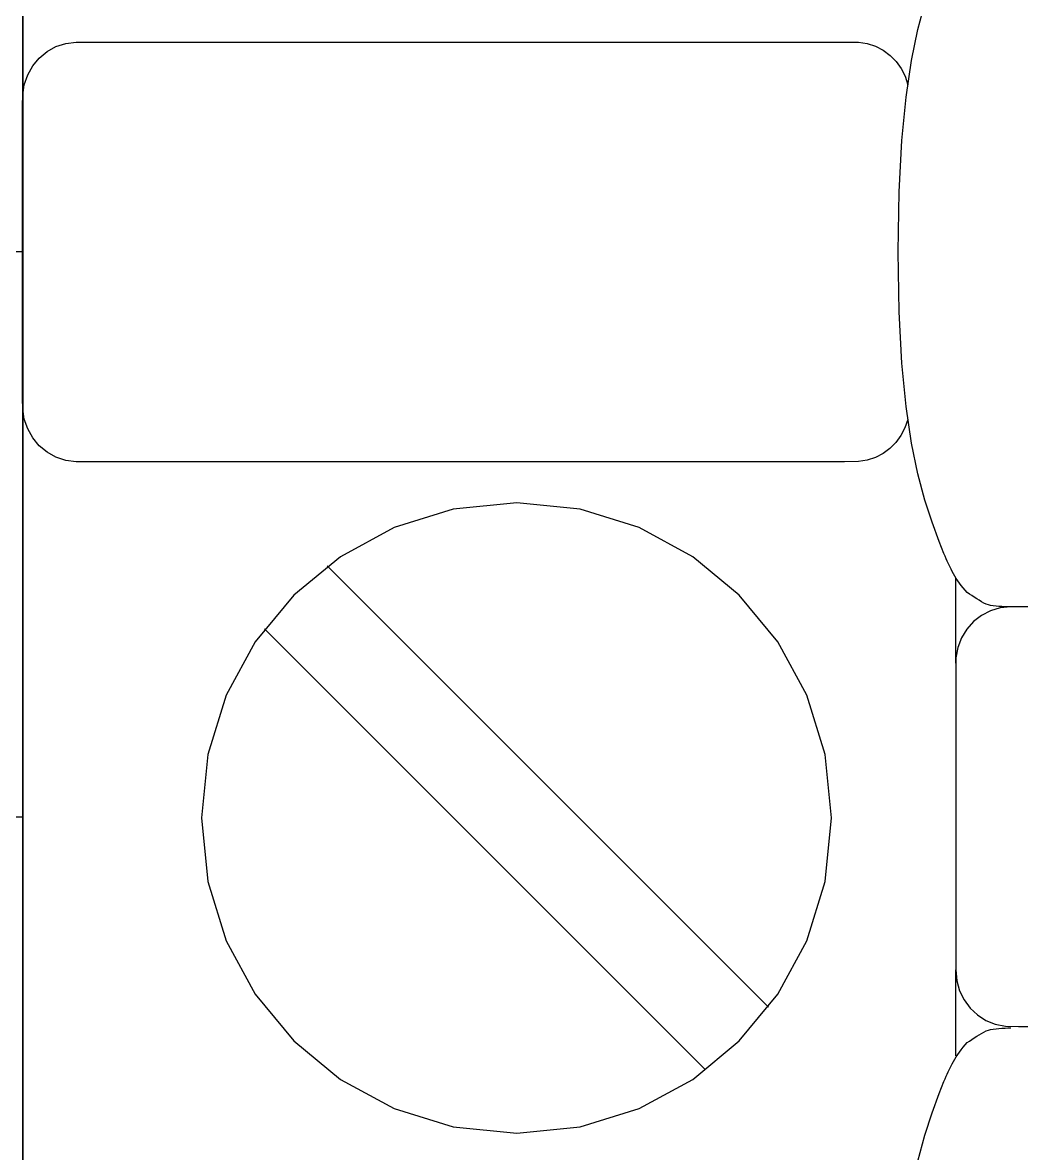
# Model space of a CAD drawing. Extents: x 1 to 47.7, y 0.2 to 35.
# Drawn here: x 34.958 to 35.488, y 3.557 to 4.157 of the extents above; entities that cross this region are included whole.
import ezdxf

# ---------------------------------------------------------------- set-up
doc = ezdxf.new("R2010")
doc.units = 0
doc.header["$MEASUREMENT"] = 0
for name, color, linetype in [('5_1___24__TARGET_LEDS___12', 7, 'CONTINUOUS'), ('6_1__EMPTY_IO_BOARD_POSITI', 7, 'CONTINUOUS'), ('6_2___8__INDEPENDENT_INPUT', 7, 'CONTINUOUS'), ('6_3___8__OPTOISO_INDEPENDE', 7, 'CONTINUOUS'), ('6_4___24__OPTOISO_INDEPEND', 7, 'CONTINUOUS'), ('6_5___8__INDEPENDENT_INPUT', 7, 'CONTINUOUS'), ('6_6___8__INDEPENDENT_INPUT', 7, 'CONTINUOUS'), ('6_7___8__OPTOISO_INDEPENDE', 7, 'CONTINUOUS'), ('6_8___8__OPTOISO_INDEPENDE', 7, 'CONTINUOUS')]:
    doc.layers.add(name, color=color, linetype=linetype)

msp = doc.modelspace()

# ---------------------------------------------------------------- linework, layer by layer
at = {"layer": '5_1___24__TARGET_LEDS___12'}
for points in [[(34.95794, 4.23009), (34.95794, 4.0967), (34.95794, 3.96688), (34.95794, 3.84107), (34.95794, 3.7197), (34.95794, 3.60324), (34.95794, 3.49213), (34.95794, 3.3868), (34.95794, 3.2877), (34.95794, 3.19529), (34.95794, 3.11), (34.95794, 3.07017), (34.95794, 3.03228), (34.95794, 2.9964), (34.95794, 2.96258), (34.95794, 2.93088)], [(35.4826, 3.84679), (35.4811, 3.8468), (35.47953, 3.84682), (35.47793, 3.84687), (35.47633, 3.84695), (35.47477, 3.84707), (35.47329, 3.84724), (35.47191, 3.84747), (35.47069, 3.84776), (35.46955, 3.84818), (35.4683, 3.84878), (35.46704, 3.84946), (35.46578, 3.85022), (35.46451, 3.85103), (35.46324, 3.85187), (35.46197, 3.85271), (35.46071, 3.85354), (35.45946, 3.85433), (35.45831, 3.85556), (35.45724, 3.85687), (35.45625, 3.85815), (35.45532, 3.85941), (35.45446, 3.86065), (35.45365, 3.86188), (35.45289, 3.86311), (35.45218, 3.86434), (35.45152, 3.86558), (35.4509, 3.86675), (35.45034, 3.86784), (35.44981, 3.8689), (35.4493, 3.86996), (35.44879, 3.87107), (35.44827, 3.87227), (35.4477, 3.8736), (35.44708, 3.87509), (35.4446, 3.88141), (35.44079, 3.89169), (35.43698, 3.90348), (35.43331, 3.9173), (35.42995, 3.93368), (35.42707, 3.95314), (35.42481, 3.97621), (35.42334, 4.00341), (35.42281, 4.03527), (35.42334, 4.06713), (35.42481, 4.09433), (35.42707, 4.1174), (35.42995, 4.13685), (35.43331, 4.15323), (35.43698, 4.16705)], [(35.42793, 3.94621), (35.42643, 3.94177), (35.42431, 3.93768), (35.42163, 3.934), (35.41844, 3.93079), (35.41479, 3.9281), (35.41076, 3.92602), (35.4064, 3.92458), (35.40176, 3.92386), (35.39427, 3.92379), (35.36203, 3.92379), (35.30794, 3.92379), (35.24027, 3.92379), (35.16729, 3.92379), (35.09725, 3.92379), (35.03844, 3.92379), (34.99911, 3.92379), (34.98636, 3.9238), (34.9808, 3.92451), (34.97562, 3.92623), (34.9709, 3.92886), (34.96677, 3.93231), (34.96331, 3.93646), (34.96063, 3.94121), (34.95882, 3.94647), (34.95798, 3.95212), (34.95794, 3.9571), (34.95794, 3.97126), (34.95794, 3.99358), (34.95794, 4.0208), (34.95794, 4.04964), (34.95794, 4.07686), (34.95794, 4.09918), (34.95794, 4.11334), (34.95798, 4.11832), (34.95882, 4.12397), (34.96063, 4.12923), (34.96331, 4.13398), (34.96677, 4.13813), (34.9709, 4.14157), (34.97562, 4.1442), (34.9808, 4.14592), (34.98636, 4.14663), (34.99911, 4.14664), (35.03844, 4.14664), (35.09725, 4.14664), (35.16729, 4.14664), (35.24027, 4.14664), (35.30794, 4.14664), (35.36203, 4.14664), (35.39427, 4.14664), (35.40177, 4.14656), (35.40643, 4.14584), (35.41081, 4.14439), (35.41486, 4.14228), (35.4185, 4.13956), (35.42169, 4.13632), (35.42436, 4.1326), (35.42646, 4.12847), (35.42793, 4.12399)], [(34.95798, 4.03519), (34.80829, 4.03519), (34.80828, 3.95518)], [(35.35396, 3.63427), (35.1197, 3.86854)], [(35.45336, 3.8168), (35.45336, 3.86235)], [(35.4983, 3.84679), (35.4826, 3.84679), (35.47704, 3.84625), (35.47183, 3.8447), (35.46707, 3.84223), (35.46287, 3.83894), (35.45931, 3.83495), (35.45649, 3.83034), (35.45452, 3.82522), (35.45349, 3.81969), (35.45336, 3.81518), (35.45336, 3.80338), (35.45336, 3.78283), (35.45336, 3.75671), (35.45336, 3.7282), (35.45336, 3.70049), (35.45336, 3.67675), (35.45336, 3.66018), (35.45336, 3.65395), (35.45388, 3.64825), (35.4554, 3.64291), (35.4578, 3.63803), (35.461, 3.63372), (35.4649, 3.63006), (35.46939, 3.62717), (35.47438, 3.62514), (35.47978, 3.62408), (35.48669, 3.62395), (35.51642, 3.62395)], [(35.32054, 3.60085), (35.08628, 3.83511)], [(35.45336, 3.6084), (35.45336, 3.65395)], [(35.43331, 3.55247), (35.43698, 3.56628), (35.44079, 3.57807), (35.4446, 3.58835), (35.44708, 3.59467), (35.4477, 3.59617), (35.44827, 3.59749), (35.44879, 3.59869), (35.4493, 3.5998), (35.44981, 3.60086), (35.45034, 3.60192), (35.4509, 3.60301), (35.45152, 3.60418), (35.45218, 3.60542), (35.45289, 3.60665), (35.45365, 3.60788), (35.45446, 3.60911), (35.45532, 3.61036), (35.45625, 3.61161), (35.45724, 3.6129), (35.45831, 3.61421), (35.45946, 3.61543), (35.46071, 3.61623), (35.46197, 3.61705), (35.46324, 3.6179), (35.46451, 3.61873), (35.46578, 3.61954), (35.46704, 3.6203), (35.4683, 3.62099), (35.46955, 3.62158), (35.47069, 3.622), (35.47191, 3.62231), (35.47329, 3.62257), (35.47477, 3.62277), (35.47633, 3.62293), (35.47793, 3.62305), (35.47953, 3.62313), (35.4811, 3.62317), (35.4826, 3.62319)]]:
    msp.add_lwpolyline(points, dxfattribs=at)
msp.add_lwpolyline([(35.22031, 3.56727), (35.25399, 3.57067), (35.28536, 3.58042), (35.31374, 3.59585), (35.33846, 3.61629), (35.35886, 3.64107), (35.37426, 3.66951), (35.38399, 3.70094), (35.38738, 3.73469), (35.38399, 3.76839), (35.37426, 3.79978), (35.35886, 3.82819), (35.33846, 3.85295), (35.31374, 3.87338), (35.28536, 3.88881), (35.25399, 3.89856), (35.22031, 3.90195), (35.1866, 3.89856), (35.15519, 3.88881), (35.12675, 3.87338), (35.10196, 3.85295), (35.08149, 3.82819), (35.06604, 3.79978), (35.05626, 3.76839), (35.05286, 3.73469), (35.05626, 3.70094), (35.06604, 3.66951), (35.08149, 3.64107), (35.10196, 3.61629), (35.12675, 3.59585), (35.15519, 3.58042), (35.1866, 3.57067)], close=True, dxfattribs=at)
at = {"layer": '6_1__EMPTY_IO_BOARD_POSITI'}
msp.add_lwpolyline([(34.95817, 2.95), (34.95817, 2.99693), (34.95817, 3.04791), (34.95817, 3.10279), (34.95817, 3.16141), (34.95817, 3.22362), (34.95817, 3.28928), (34.95817, 3.35822), (34.95817, 3.43029), (34.95817, 3.50534), (34.95817, 3.58321), (34.95817, 3.66375), (34.95817, 3.74682), (34.95817, 3.83225), (34.95817, 3.91989), (34.95817, 4.00959), (34.95817, 4.10119), (34.95817, 4.28951)], dxfattribs=at)
at = {"layer": '6_2___8__INDEPENDENT_INPUT'}
for points in [[(34.95794, 4.23009), (34.95794, 4.0967), (34.95794, 3.96688), (34.95794, 3.84107), (34.95794, 3.7197), (34.95794, 3.60324), (34.95794, 3.49213), (34.95794, 3.3868), (34.95794, 3.2877), (34.95794, 3.19529), (34.95794, 3.11), (34.95794, 3.07017), (34.95794, 3.03228), (34.95794, 2.9964), (34.95794, 2.96258), (34.95794, 2.93088)], [(35.4826, 3.84679), (35.4811, 3.8468), (35.47953, 3.84682), (35.47793, 3.84687), (35.47633, 3.84695), (35.47477, 3.84707), (35.47329, 3.84724), (35.47191, 3.84747), (35.47069, 3.84776), (35.46955, 3.84818), (35.4683, 3.84878), (35.46704, 3.84946), (35.46578, 3.85022), (35.46451, 3.85103), (35.46324, 3.85187), (35.46197, 3.85271), (35.46071, 3.85354), (35.45946, 3.85433), (35.45831, 3.85556), (35.45724, 3.85687), (35.45625, 3.85815), (35.45532, 3.85941), (35.45446, 3.86065), (35.45365, 3.86188), (35.45289, 3.86311), (35.45218, 3.86434), (35.45152, 3.86558), (35.4509, 3.86675), (35.45034, 3.86784), (35.44981, 3.8689), (35.4493, 3.86996), (35.44879, 3.87107), (35.44827, 3.87227), (35.4477, 3.8736), (35.44708, 3.87509), (35.4446, 3.88141), (35.44079, 3.89169), (35.43698, 3.90348), (35.43331, 3.9173), (35.42995, 3.93368), (35.42707, 3.95314), (35.42481, 3.97621), (35.42334, 4.00341), (35.42281, 4.03527), (35.42334, 4.06713), (35.42481, 4.09433), (35.42707, 4.1174), (35.42995, 4.13685), (35.43331, 4.15323), (35.43698, 4.16705)], [(35.42793, 3.94621), (35.42643, 3.94177), (35.42431, 3.93768), (35.42163, 3.934), (35.41844, 3.93079), (35.41479, 3.9281), (35.41076, 3.92602), (35.4064, 3.92458), (35.40176, 3.92386), (35.39427, 3.92379), (35.36203, 3.92379), (35.30794, 3.92379), (35.24027, 3.92379), (35.16729, 3.92379), (35.09725, 3.92379), (35.03844, 3.92379), (34.99911, 3.92379), (34.98636, 3.9238), (34.9808, 3.92451), (34.97562, 3.92623), (34.9709, 3.92886), (34.96677, 3.93231), (34.96331, 3.93646), (34.96063, 3.94121), (34.95882, 3.94647), (34.95798, 3.95212), (34.95794, 3.9571), (34.95794, 3.97126), (34.95794, 3.99358), (34.95794, 4.0208), (34.95794, 4.04964), (34.95794, 4.07686), (34.95794, 4.09918), (34.95794, 4.11334), (34.95798, 4.11832), (34.95882, 4.12397), (34.96063, 4.12923), (34.96331, 4.13398), (34.96677, 4.13813), (34.9709, 4.14157), (34.97562, 4.1442), (34.9808, 4.14592), (34.98636, 4.14663), (34.99911, 4.14664), (35.03844, 4.14664), (35.09725, 4.14664), (35.16729, 4.14664), (35.24027, 4.14664), (35.30794, 4.14664), (35.36203, 4.14664), (35.39427, 4.14664), (35.40177, 4.14656), (35.40643, 4.14584), (35.41081, 4.14439), (35.41486, 4.14228), (35.4185, 4.13956), (35.42169, 4.13632), (35.42436, 4.1326), (35.42646, 4.12847), (35.42793, 4.12399)], [(35.35396, 3.63427), (35.1197, 3.86854)], [(35.45336, 3.8168), (35.45336, 3.86235)], [(35.4983, 3.84679), (35.4826, 3.84679), (35.47704, 3.84625), (35.47183, 3.8447), (35.46707, 3.84223), (35.46287, 3.83894), (35.45931, 3.83495), (35.45649, 3.83034), (35.45452, 3.82522), (35.45349, 3.81969), (35.45336, 3.81518), (35.45336, 3.80338), (35.45336, 3.78283), (35.45336, 3.75671), (35.45336, 3.7282), (35.45336, 3.70049), (35.45336, 3.67675), (35.45336, 3.66018), (35.45336, 3.65395), (35.45388, 3.64825), (35.4554, 3.64291), (35.4578, 3.63803), (35.461, 3.63372), (35.4649, 3.63006), (35.46939, 3.62717), (35.47438, 3.62514), (35.47978, 3.62408), (35.48669, 3.62395), (35.51642, 3.62395)], [(35.32054, 3.60085), (35.08628, 3.83511)], [(35.45336, 3.6084), (35.45336, 3.65395)], [(35.43331, 3.55247), (35.43698, 3.56628), (35.44079, 3.57807), (35.4446, 3.58835), (35.44708, 3.59467), (35.4477, 3.59617), (35.44827, 3.59749), (35.44879, 3.59869), (35.4493, 3.5998), (35.44981, 3.60086), (35.45034, 3.60192), (35.4509, 3.60301), (35.45152, 3.60418), (35.45218, 3.60542), (35.45289, 3.60665), (35.45365, 3.60788), (35.45446, 3.60911), (35.45532, 3.61036), (35.45625, 3.61161), (35.45724, 3.6129), (35.45831, 3.61421), (35.45946, 3.61543), (35.46071, 3.61623), (35.46197, 3.61705), (35.46324, 3.6179), (35.46451, 3.61873), (35.46578, 3.61954), (35.46704, 3.6203), (35.4683, 3.62099), (35.46955, 3.62158), (35.47069, 3.622), (35.47191, 3.62231), (35.47329, 3.62257), (35.47477, 3.62277), (35.47633, 3.62293), (35.47793, 3.62305), (35.47953, 3.62313), (35.4811, 3.62317), (35.4826, 3.62319)]]:
    msp.add_lwpolyline(points, dxfattribs=at)
msp.add_lwpolyline([(35.22031, 3.56727), (35.25399, 3.57067), (35.28536, 3.58042), (35.31374, 3.59585), (35.33846, 3.61629), (35.35886, 3.64107), (35.37426, 3.66951), (35.38399, 3.70094), (35.38738, 3.73469), (35.38399, 3.76839), (35.37426, 3.79978), (35.35886, 3.82819), (35.33846, 3.85295), (35.31374, 3.87338), (35.28536, 3.88881), (35.25399, 3.89856), (35.22031, 3.90195), (35.1866, 3.89856), (35.15519, 3.88881), (35.12675, 3.87338), (35.10196, 3.85295), (35.08149, 3.82819), (35.06604, 3.79978), (35.05626, 3.76839), (35.05286, 3.73469), (35.05626, 3.70094), (35.06604, 3.66951), (35.08149, 3.64107), (35.10196, 3.61629), (35.12675, 3.59585), (35.15519, 3.58042), (35.1866, 3.57067)], close=True, dxfattribs=at)
at = {"layer": '6_3___8__OPTOISO_INDEPENDE'}
for points in [[(34.95794, 4.23009), (34.95794, 4.0967), (34.95794, 3.96688), (34.95794, 3.84107), (34.95794, 3.7197), (34.95794, 3.60324), (34.95794, 3.49213), (34.95794, 3.3868), (34.95794, 3.2877), (34.95794, 3.19529), (34.95794, 3.11), (34.95794, 3.07017), (34.95794, 3.03228), (34.95794, 2.9964), (34.95794, 2.96258), (34.95794, 2.93088)], [(35.4826, 3.84679), (35.4811, 3.8468), (35.47953, 3.84682), (35.47793, 3.84687), (35.47633, 3.84695), (35.47477, 3.84707), (35.47329, 3.84724), (35.47191, 3.84747), (35.47069, 3.84776), (35.46955, 3.84818), (35.4683, 3.84878), (35.46704, 3.84946), (35.46578, 3.85022), (35.46451, 3.85103), (35.46324, 3.85187), (35.46197, 3.85271), (35.46071, 3.85354), (35.45946, 3.85433), (35.45831, 3.85556), (35.45724, 3.85687), (35.45625, 3.85815), (35.45532, 3.85941), (35.45446, 3.86065), (35.45365, 3.86188), (35.45289, 3.86311), (35.45218, 3.86434), (35.45152, 3.86558), (35.4509, 3.86675), (35.45034, 3.86784), (35.44981, 3.8689), (35.4493, 3.86996), (35.44879, 3.87107), (35.44827, 3.87227), (35.4477, 3.8736), (35.44708, 3.87509), (35.4446, 3.88141), (35.44079, 3.89169), (35.43698, 3.90348), (35.43331, 3.9173), (35.42995, 3.93368), (35.42707, 3.95314), (35.42481, 3.97621), (35.42334, 4.00341), (35.42281, 4.03527), (35.42334, 4.06713), (35.42481, 4.09433), (35.42707, 4.1174), (35.42995, 4.13685), (35.43331, 4.15323), (35.43698, 4.16705)], [(35.42793, 3.94621), (35.42643, 3.94177), (35.42431, 3.93768), (35.42163, 3.934), (35.41844, 3.93079), (35.41479, 3.9281), (35.41076, 3.92602), (35.4064, 3.92458), (35.40176, 3.92386), (35.39427, 3.92379), (35.36203, 3.92379), (35.30794, 3.92379), (35.24027, 3.92379), (35.16729, 3.92379), (35.09725, 3.92379), (35.03844, 3.92379), (34.99911, 3.92379), (34.98636, 3.9238), (34.9808, 3.92451), (34.97562, 3.92623), (34.9709, 3.92886), (34.96677, 3.93231), (34.96331, 3.93646), (34.96063, 3.94121), (34.95882, 3.94647), (34.95798, 3.95212), (34.95794, 3.9571), (34.95794, 3.97126), (34.95794, 3.99358), (34.95794, 4.0208), (34.95794, 4.04964), (34.95794, 4.07686), (34.95794, 4.09918), (34.95794, 4.11334), (34.95798, 4.11832), (34.95882, 4.12397), (34.96063, 4.12923), (34.96331, 4.13398), (34.96677, 4.13813), (34.9709, 4.14157), (34.97562, 4.1442), (34.9808, 4.14592), (34.98636, 4.14663), (34.99911, 4.14664), (35.03844, 4.14664), (35.09725, 4.14664), (35.16729, 4.14664), (35.24027, 4.14664), (35.30794, 4.14664), (35.36203, 4.14664), (35.39427, 4.14664), (35.40177, 4.14656), (35.40643, 4.14584), (35.41081, 4.14439), (35.41486, 4.14228), (35.4185, 4.13956), (35.42169, 4.13632), (35.42436, 4.1326), (35.42646, 4.12847), (35.42793, 4.12399)], [(35.35396, 3.63427), (35.1197, 3.86854)], [(35.45336, 3.8168), (35.45336, 3.86235)], [(35.4983, 3.84679), (35.4826, 3.84679), (35.47704, 3.84625), (35.47183, 3.8447), (35.46707, 3.84223), (35.46287, 3.83894), (35.45931, 3.83495), (35.45649, 3.83034), (35.45452, 3.82522), (35.45349, 3.81969), (35.45336, 3.81518), (35.45336, 3.80338), (35.45336, 3.78283), (35.45336, 3.75671), (35.45336, 3.7282), (35.45336, 3.70049), (35.45336, 3.67675), (35.45336, 3.66018), (35.45336, 3.65395), (35.45388, 3.64825), (35.4554, 3.64291), (35.4578, 3.63803), (35.461, 3.63372), (35.4649, 3.63006), (35.46939, 3.62717), (35.47438, 3.62514), (35.47978, 3.62408), (35.48669, 3.62395), (35.51642, 3.62395)], [(35.32054, 3.60085), (35.08628, 3.83511)], [(35.45336, 3.6084), (35.45336, 3.65395)], [(35.43331, 3.55247), (35.43698, 3.56628), (35.44079, 3.57807), (35.4446, 3.58835), (35.44708, 3.59467), (35.4477, 3.59617), (35.44827, 3.59749), (35.44879, 3.59869), (35.4493, 3.5998), (35.44981, 3.60086), (35.45034, 3.60192), (35.4509, 3.60301), (35.45152, 3.60418), (35.45218, 3.60542), (35.45289, 3.60665), (35.45365, 3.60788), (35.45446, 3.60911), (35.45532, 3.61036), (35.45625, 3.61161), (35.45724, 3.6129), (35.45831, 3.61421), (35.45946, 3.61543), (35.46071, 3.61623), (35.46197, 3.61705), (35.46324, 3.6179), (35.46451, 3.61873), (35.46578, 3.61954), (35.46704, 3.6203), (35.4683, 3.62099), (35.46955, 3.62158), (35.47069, 3.622), (35.47191, 3.62231), (35.47329, 3.62257), (35.47477, 3.62277), (35.47633, 3.62293), (35.47793, 3.62305), (35.47953, 3.62313), (35.4811, 3.62317), (35.4826, 3.62319)]]:
    msp.add_lwpolyline(points, dxfattribs=at)
msp.add_lwpolyline([(35.22031, 3.56727), (35.25399, 3.57067), (35.28536, 3.58042), (35.31374, 3.59585), (35.33846, 3.61629), (35.35886, 3.64107), (35.37426, 3.66951), (35.38399, 3.70094), (35.38738, 3.73469), (35.38399, 3.76839), (35.37426, 3.79978), (35.35886, 3.82819), (35.33846, 3.85295), (35.31374, 3.87338), (35.28536, 3.88881), (35.25399, 3.89856), (35.22031, 3.90195), (35.1866, 3.89856), (35.15519, 3.88881), (35.12675, 3.87338), (35.10196, 3.85295), (35.08149, 3.82819), (35.06604, 3.79978), (35.05626, 3.76839), (35.05286, 3.73469), (35.05626, 3.70094), (35.06604, 3.66951), (35.08149, 3.64107), (35.10196, 3.61629), (35.12675, 3.59585), (35.15519, 3.58042), (35.1866, 3.57067)], close=True, dxfattribs=at)
at = {"layer": '6_4___24__OPTOISO_INDEPEND'}
for points in [[(34.95794, 4.23009), (34.95794, 4.0967), (34.95794, 3.96688), (34.95794, 3.84107), (34.95794, 3.7197), (34.95794, 3.60324), (34.95794, 3.49213), (34.95794, 3.3868), (34.95794, 3.2877), (34.95794, 3.19529), (34.95794, 3.11), (34.95794, 3.07017), (34.95794, 3.03228), (34.95794, 2.9964), (34.95794, 2.96258), (34.95794, 2.93088)], [(35.4826, 3.84679), (35.4811, 3.8468), (35.47953, 3.84682), (35.47793, 3.84687), (35.47633, 3.84695), (35.47477, 3.84707), (35.47329, 3.84724), (35.47191, 3.84747), (35.47069, 3.84776), (35.46955, 3.84818), (35.4683, 3.84878), (35.46704, 3.84946), (35.46578, 3.85022), (35.46451, 3.85103), (35.46324, 3.85187), (35.46197, 3.85271), (35.46071, 3.85354), (35.45946, 3.85433), (35.45831, 3.85556), (35.45724, 3.85687), (35.45625, 3.85815), (35.45532, 3.85941), (35.45446, 3.86065), (35.45365, 3.86188), (35.45289, 3.86311), (35.45218, 3.86434), (35.45152, 3.86558), (35.4509, 3.86675), (35.45034, 3.86784), (35.44981, 3.8689), (35.4493, 3.86996), (35.44879, 3.87107), (35.44827, 3.87227), (35.4477, 3.8736), (35.44708, 3.87509), (35.4446, 3.88141), (35.44079, 3.89169), (35.43698, 3.90348), (35.43331, 3.9173), (35.42995, 3.93368), (35.42707, 3.95314), (35.42481, 3.97621), (35.42334, 4.00341), (35.42281, 4.03527), (35.42334, 4.06713), (35.42481, 4.09433), (35.42707, 4.1174), (35.42995, 4.13685), (35.43331, 4.15323), (35.43698, 4.16705)], [(35.42793, 3.94621), (35.42643, 3.94177), (35.42431, 3.93768), (35.42163, 3.934), (35.41844, 3.93079), (35.41479, 3.9281), (35.41076, 3.92602), (35.4064, 3.92458), (35.40176, 3.92386), (35.39427, 3.92379), (35.36203, 3.92379), (35.30794, 3.92379), (35.24027, 3.92379), (35.16729, 3.92379), (35.09725, 3.92379), (35.03844, 3.92379), (34.99911, 3.92379), (34.98636, 3.9238), (34.9808, 3.92451), (34.97562, 3.92623), (34.9709, 3.92886), (34.96677, 3.93231), (34.96331, 3.93646), (34.96063, 3.94121), (34.95882, 3.94647), (34.95798, 3.95212), (34.95794, 3.9571), (34.95794, 3.97126), (34.95794, 3.99358), (34.95794, 4.0208), (34.95794, 4.04964), (34.95794, 4.07686), (34.95794, 4.09918), (34.95794, 4.11334), (34.95798, 4.11832), (34.95882, 4.12397), (34.96063, 4.12923), (34.96331, 4.13398), (34.96677, 4.13813), (34.9709, 4.14157), (34.97562, 4.1442), (34.9808, 4.14592), (34.98636, 4.14663), (34.99911, 4.14664), (35.03844, 4.14664), (35.09725, 4.14664), (35.16729, 4.14664), (35.24027, 4.14664), (35.30794, 4.14664), (35.36203, 4.14664), (35.39427, 4.14664), (35.40177, 4.14656), (35.40643, 4.14584), (35.41081, 4.14439), (35.41486, 4.14228), (35.4185, 4.13956), (35.42169, 4.13632), (35.42436, 4.1326), (35.42646, 4.12847), (35.42793, 4.12399)], [(35.35396, 3.63427), (35.1197, 3.86854)], [(35.45336, 3.8168), (35.45336, 3.86235)], [(35.4983, 3.84679), (35.4826, 3.84679), (35.47704, 3.84625), (35.47183, 3.8447), (35.46707, 3.84223), (35.46287, 3.83894), (35.45931, 3.83495), (35.45649, 3.83034), (35.45452, 3.82522), (35.45349, 3.81969), (35.45336, 3.81518), (35.45336, 3.80338), (35.45336, 3.78283), (35.45336, 3.75671), (35.45336, 3.7282), (35.45336, 3.70049), (35.45336, 3.67675), (35.45336, 3.66018), (35.45336, 3.65395), (35.45388, 3.64825), (35.4554, 3.64291), (35.4578, 3.63803), (35.461, 3.63372), (35.4649, 3.63006), (35.46939, 3.62717), (35.47438, 3.62514), (35.47978, 3.62408), (35.48669, 3.62395), (35.51642, 3.62395)], [(35.32054, 3.60085), (35.08628, 3.83511)], [(35.45336, 3.6084), (35.45336, 3.65395)], [(35.43331, 3.55247), (35.43698, 3.56628), (35.44079, 3.57807), (35.4446, 3.58835), (35.44708, 3.59467), (35.4477, 3.59617), (35.44827, 3.59749), (35.44879, 3.59869), (35.4493, 3.5998), (35.44981, 3.60086), (35.45034, 3.60192), (35.4509, 3.60301), (35.45152, 3.60418), (35.45218, 3.60542), (35.45289, 3.60665), (35.45365, 3.60788), (35.45446, 3.60911), (35.45532, 3.61036), (35.45625, 3.61161), (35.45724, 3.6129), (35.45831, 3.61421), (35.45946, 3.61543), (35.46071, 3.61623), (35.46197, 3.61705), (35.46324, 3.6179), (35.46451, 3.61873), (35.46578, 3.61954), (35.46704, 3.6203), (35.4683, 3.62099), (35.46955, 3.62158), (35.47069, 3.622), (35.47191, 3.62231), (35.47329, 3.62257), (35.47477, 3.62277), (35.47633, 3.62293), (35.47793, 3.62305), (35.47953, 3.62313), (35.4811, 3.62317), (35.4826, 3.62319)]]:
    msp.add_lwpolyline(points, dxfattribs=at)
msp.add_lwpolyline([(35.22031, 3.56727), (35.25399, 3.57067), (35.28536, 3.58042), (35.31374, 3.59585), (35.33846, 3.61629), (35.35886, 3.64107), (35.37426, 3.66951), (35.38399, 3.70094), (35.38738, 3.73469), (35.38399, 3.76839), (35.37426, 3.79978), (35.35886, 3.82819), (35.33846, 3.85295), (35.31374, 3.87338), (35.28536, 3.88881), (35.25399, 3.89856), (35.22031, 3.90195), (35.1866, 3.89856), (35.15519, 3.88881), (35.12675, 3.87338), (35.10196, 3.85295), (35.08149, 3.82819), (35.06604, 3.79978), (35.05626, 3.76839), (35.05286, 3.73469), (35.05626, 3.70094), (35.06604, 3.66951), (35.08149, 3.64107), (35.10196, 3.61629), (35.12675, 3.59585), (35.15519, 3.58042), (35.1866, 3.57067)], close=True, dxfattribs=at)
at = {"layer": '6_5___8__INDEPENDENT_INPUT'}
for points in [[(34.95794, 4.23009), (34.95794, 4.0967), (34.95794, 3.96688), (34.95794, 3.84107), (34.95794, 3.7197), (34.95794, 3.60324), (34.95794, 3.49213), (34.95794, 3.3868), (34.95794, 3.2877), (34.95794, 3.19529), (34.95794, 3.11), (34.95794, 3.07017), (34.95794, 3.03228), (34.95794, 2.9964), (34.95794, 2.96258), (34.95794, 2.93088)], [(35.4826, 3.84679), (35.4811, 3.8468), (35.47953, 3.84682), (35.47793, 3.84687), (35.47633, 3.84695), (35.47477, 3.84707), (35.47329, 3.84724), (35.47191, 3.84747), (35.47069, 3.84776), (35.46955, 3.84818), (35.4683, 3.84878), (35.46704, 3.84946), (35.46578, 3.85022), (35.46451, 3.85103), (35.46324, 3.85187), (35.46197, 3.85271), (35.46071, 3.85354), (35.45946, 3.85433), (35.45831, 3.85556), (35.45724, 3.85687), (35.45625, 3.85815), (35.45532, 3.85941), (35.45446, 3.86065), (35.45365, 3.86188), (35.45289, 3.86311), (35.45218, 3.86434), (35.45152, 3.86558), (35.4509, 3.86675), (35.45034, 3.86784), (35.44981, 3.8689), (35.4493, 3.86996), (35.44879, 3.87107), (35.44827, 3.87227), (35.4477, 3.8736), (35.44708, 3.87509), (35.4446, 3.88141), (35.44079, 3.89169), (35.43698, 3.90348), (35.43331, 3.9173), (35.42995, 3.93368), (35.42707, 3.95314), (35.42481, 3.97621), (35.42334, 4.00341), (35.42281, 4.03527), (35.42334, 4.06713), (35.42481, 4.09433), (35.42707, 4.1174), (35.42995, 4.13685), (35.43331, 4.15323), (35.43698, 4.16705)], [(35.42793, 3.94621), (35.42643, 3.94177), (35.42431, 3.93768), (35.42163, 3.934), (35.41844, 3.93079), (35.41479, 3.9281), (35.41076, 3.92602), (35.4064, 3.92458), (35.40176, 3.92386), (35.39427, 3.92379), (35.36203, 3.92379), (35.30794, 3.92379), (35.24027, 3.92379), (35.16729, 3.92379), (35.09725, 3.92379), (35.03844, 3.92379), (34.99911, 3.92379), (34.98636, 3.9238), (34.9808, 3.92451), (34.97562, 3.92623), (34.9709, 3.92886), (34.96677, 3.93231), (34.96331, 3.93646), (34.96063, 3.94121), (34.95882, 3.94647), (34.95798, 3.95212), (34.95794, 3.9571), (34.95794, 3.97126), (34.95794, 3.99358), (34.95794, 4.0208), (34.95794, 4.04964), (34.95794, 4.07686), (34.95794, 4.09918), (34.95794, 4.11334), (34.95798, 4.11832), (34.95882, 4.12397), (34.96063, 4.12923), (34.96331, 4.13398), (34.96677, 4.13813), (34.9709, 4.14157), (34.97562, 4.1442), (34.9808, 4.14592), (34.98636, 4.14663), (34.99911, 4.14664), (35.03844, 4.14664), (35.09725, 4.14664), (35.16729, 4.14664), (35.24027, 4.14664), (35.30794, 4.14664), (35.36203, 4.14664), (35.39427, 4.14664), (35.40177, 4.14656), (35.40643, 4.14584), (35.41081, 4.14439), (35.41486, 4.14228), (35.4185, 4.13956), (35.42169, 4.13632), (35.42436, 4.1326), (35.42646, 4.12847), (35.42793, 4.12399)], [(35.35396, 3.63427), (35.1197, 3.86854)], [(35.45336, 3.8168), (35.45336, 3.86235)], [(35.4983, 3.84679), (35.4826, 3.84679), (35.47704, 3.84625), (35.47183, 3.8447), (35.46707, 3.84223), (35.46287, 3.83894), (35.45931, 3.83495), (35.45649, 3.83034), (35.45452, 3.82522), (35.45349, 3.81969), (35.45336, 3.81518), (35.45336, 3.80338), (35.45336, 3.78283), (35.45336, 3.75671), (35.45336, 3.7282), (35.45336, 3.70049), (35.45336, 3.67675), (35.45336, 3.66018), (35.45336, 3.65395), (35.45388, 3.64825), (35.4554, 3.64291), (35.4578, 3.63803), (35.461, 3.63372), (35.4649, 3.63006), (35.46939, 3.62717), (35.47438, 3.62514), (35.47978, 3.62408), (35.48669, 3.62395), (35.51642, 3.62395)], [(35.32054, 3.60085), (35.08628, 3.83511)], [(34.95795, 3.43519), (34.80828, 3.43519), (34.80828, 3.50516), (34.76703, 3.52517), (34.84954, 3.55519), (34.76703, 3.5852), (34.84954, 3.61522), (34.76703, 3.64523), (34.84954, 3.67525), (34.80828, 3.69526), (34.80828, 3.73519), (34.95795, 3.73519)], [(35.45336, 3.6084), (35.45336, 3.65395)], [(35.43331, 3.55247), (35.43698, 3.56628), (35.44079, 3.57807), (35.4446, 3.58835), (35.44708, 3.59467), (35.4477, 3.59617), (35.44827, 3.59749), (35.44879, 3.59869), (35.4493, 3.5998), (35.44981, 3.60086), (35.45034, 3.60192), (35.4509, 3.60301), (35.45152, 3.60418), (35.45218, 3.60542), (35.45289, 3.60665), (35.45365, 3.60788), (35.45446, 3.60911), (35.45532, 3.61036), (35.45625, 3.61161), (35.45724, 3.6129), (35.45831, 3.61421), (35.45946, 3.61543), (35.46071, 3.61623), (35.46197, 3.61705), (35.46324, 3.6179), (35.46451, 3.61873), (35.46578, 3.61954), (35.46704, 3.6203), (35.4683, 3.62099), (35.46955, 3.62158), (35.47069, 3.622), (35.47191, 3.62231), (35.47329, 3.62257), (35.47477, 3.62277), (35.47633, 3.62293), (35.47793, 3.62305), (35.47953, 3.62313), (35.4811, 3.62317), (35.4826, 3.62319)]]:
    msp.add_lwpolyline(points, dxfattribs=at)
msp.add_lwpolyline([(35.22031, 3.56727), (35.25399, 3.57067), (35.28536, 3.58042), (35.31374, 3.59585), (35.33846, 3.61629), (35.35886, 3.64107), (35.37426, 3.66951), (35.38399, 3.70094), (35.38738, 3.73469), (35.38399, 3.76839), (35.37426, 3.79978), (35.35886, 3.82819), (35.33846, 3.85295), (35.31374, 3.87338), (35.28536, 3.88881), (35.25399, 3.89856), (35.22031, 3.90195), (35.1866, 3.89856), (35.15519, 3.88881), (35.12675, 3.87338), (35.10196, 3.85295), (35.08149, 3.82819), (35.06604, 3.79978), (35.05626, 3.76839), (35.05286, 3.73469), (35.05626, 3.70094), (35.06604, 3.66951), (35.08149, 3.64107), (35.10196, 3.61629), (35.12675, 3.59585), (35.15519, 3.58042), (35.1866, 3.57067)], close=True, dxfattribs=at)
at = {"layer": '6_6___8__INDEPENDENT_INPUT'}
for points in [[(34.95794, 4.23009), (34.95794, 4.0967), (34.95794, 3.96688), (34.95794, 3.84107), (34.95794, 3.7197), (34.95794, 3.60324), (34.95794, 3.49213), (34.95794, 3.3868), (34.95794, 3.2877), (34.95794, 3.19529), (34.95794, 3.11), (34.95794, 3.07017), (34.95794, 3.03228), (34.95794, 2.9964), (34.95794, 2.96258), (34.95794, 2.93088)], [(35.4826, 3.84679), (35.4811, 3.8468), (35.47953, 3.84682), (35.47793, 3.84687), (35.47633, 3.84695), (35.47477, 3.84707), (35.47329, 3.84724), (35.47191, 3.84747), (35.47069, 3.84776), (35.46955, 3.84818), (35.4683, 3.84878), (35.46704, 3.84946), (35.46578, 3.85022), (35.46451, 3.85103), (35.46324, 3.85187), (35.46197, 3.85271), (35.46071, 3.85354), (35.45946, 3.85433), (35.45831, 3.85556), (35.45724, 3.85687), (35.45625, 3.85815), (35.45532, 3.85941), (35.45446, 3.86065), (35.45365, 3.86188), (35.45289, 3.86311), (35.45218, 3.86434), (35.45152, 3.86558), (35.4509, 3.86675), (35.45034, 3.86784), (35.44981, 3.8689), (35.4493, 3.86996), (35.44879, 3.87107), (35.44827, 3.87227), (35.4477, 3.8736), (35.44708, 3.87509), (35.4446, 3.88141), (35.44079, 3.89169), (35.43698, 3.90348), (35.43331, 3.9173), (35.42995, 3.93368), (35.42707, 3.95314), (35.42481, 3.97621), (35.42334, 4.00341), (35.42281, 4.03527), (35.42334, 4.06713), (35.42481, 4.09433), (35.42707, 4.1174), (35.42995, 4.13685), (35.43331, 4.15323), (35.43698, 4.16705)], [(35.42793, 3.94621), (35.42643, 3.94177), (35.42431, 3.93768), (35.42163, 3.934), (35.41844, 3.93079), (35.41479, 3.9281), (35.41076, 3.92602), (35.4064, 3.92458), (35.40176, 3.92386), (35.39427, 3.92379), (35.36203, 3.92379), (35.30794, 3.92379), (35.24027, 3.92379), (35.16729, 3.92379), (35.09725, 3.92379), (35.03844, 3.92379), (34.99911, 3.92379), (34.98636, 3.9238), (34.9808, 3.92451), (34.97562, 3.92623), (34.9709, 3.92886), (34.96677, 3.93231), (34.96331, 3.93646), (34.96063, 3.94121), (34.95882, 3.94647), (34.95798, 3.95212), (34.95794, 3.9571), (34.95794, 3.97126), (34.95794, 3.99358), (34.95794, 4.0208), (34.95794, 4.04964), (34.95794, 4.07686), (34.95794, 4.09918), (34.95794, 4.11334), (34.95798, 4.11832), (34.95882, 4.12397), (34.96063, 4.12923), (34.96331, 4.13398), (34.96677, 4.13813), (34.9709, 4.14157), (34.97562, 4.1442), (34.9808, 4.14592), (34.98636, 4.14663), (34.99911, 4.14664), (35.03844, 4.14664), (35.09725, 4.14664), (35.16729, 4.14664), (35.24027, 4.14664), (35.30794, 4.14664), (35.36203, 4.14664), (35.39427, 4.14664), (35.40177, 4.14656), (35.40643, 4.14584), (35.41081, 4.14439), (35.41486, 4.14228), (35.4185, 4.13956), (35.42169, 4.13632), (35.42436, 4.1326), (35.42646, 4.12847), (35.42793, 4.12399)], [(35.35396, 3.63427), (35.1197, 3.86854)], [(35.45336, 3.8168), (35.45336, 3.86235)], [(35.4983, 3.84679), (35.4826, 3.84679), (35.47704, 3.84625), (35.47183, 3.8447), (35.46707, 3.84223), (35.46287, 3.83894), (35.45931, 3.83495), (35.45649, 3.83034), (35.45452, 3.82522), (35.45349, 3.81969), (35.45336, 3.81518), (35.45336, 3.80338), (35.45336, 3.78283), (35.45336, 3.75671), (35.45336, 3.7282), (35.45336, 3.70049), (35.45336, 3.67675), (35.45336, 3.66018), (35.45336, 3.65395), (35.45388, 3.64825), (35.4554, 3.64291), (35.4578, 3.63803), (35.461, 3.63372), (35.4649, 3.63006), (35.46939, 3.62717), (35.47438, 3.62514), (35.47978, 3.62408), (35.48669, 3.62395), (35.51642, 3.62395)], [(35.32054, 3.60085), (35.08628, 3.83511)], [(35.45336, 3.6084), (35.45336, 3.65395)], [(35.43331, 3.55247), (35.43698, 3.56628), (35.44079, 3.57807), (35.4446, 3.58835), (35.44708, 3.59467), (35.4477, 3.59617), (35.44827, 3.59749), (35.44879, 3.59869), (35.4493, 3.5998), (35.44981, 3.60086), (35.45034, 3.60192), (35.4509, 3.60301), (35.45152, 3.60418), (35.45218, 3.60542), (35.45289, 3.60665), (35.45365, 3.60788), (35.45446, 3.60911), (35.45532, 3.61036), (35.45625, 3.61161), (35.45724, 3.6129), (35.45831, 3.61421), (35.45946, 3.61543), (35.46071, 3.61623), (35.46197, 3.61705), (35.46324, 3.6179), (35.46451, 3.61873), (35.46578, 3.61954), (35.46704, 3.6203), (35.4683, 3.62099), (35.46955, 3.62158), (35.47069, 3.622), (35.47191, 3.62231), (35.47329, 3.62257), (35.47477, 3.62277), (35.47633, 3.62293), (35.47793, 3.62305), (35.47953, 3.62313), (35.4811, 3.62317), (35.4826, 3.62319)]]:
    msp.add_lwpolyline(points, dxfattribs=at)
msp.add_lwpolyline([(35.22031, 3.56727), (35.25399, 3.57067), (35.28536, 3.58042), (35.31374, 3.59585), (35.33846, 3.61629), (35.35886, 3.64107), (35.37426, 3.66951), (35.38399, 3.70094), (35.38738, 3.73469), (35.38399, 3.76839), (35.37426, 3.79978), (35.35886, 3.82819), (35.33846, 3.85295), (35.31374, 3.87338), (35.28536, 3.88881), (35.25399, 3.89856), (35.22031, 3.90195), (35.1866, 3.89856), (35.15519, 3.88881), (35.12675, 3.87338), (35.10196, 3.85295), (35.08149, 3.82819), (35.06604, 3.79978), (35.05626, 3.76839), (35.05286, 3.73469), (35.05626, 3.70094), (35.06604, 3.66951), (35.08149, 3.64107), (35.10196, 3.61629), (35.12675, 3.59585), (35.15519, 3.58042), (35.1866, 3.57067)], close=True, dxfattribs=at)
at = {"layer": '6_7___8__OPTOISO_INDEPENDE'}
for points in [[(34.95794, 4.23009), (34.95794, 4.0967), (34.95794, 3.96688), (34.95794, 3.84107), (34.95794, 3.7197), (34.95794, 3.60324), (34.95794, 3.49213), (34.95794, 3.3868), (34.95794, 3.2877), (34.95794, 3.19529), (34.95794, 3.11), (34.95794, 3.07017), (34.95794, 3.03228), (34.95794, 2.9964), (34.95794, 2.96258), (34.95794, 2.93088)], [(35.4826, 3.84679), (35.4811, 3.8468), (35.47953, 3.84682), (35.47793, 3.84687), (35.47633, 3.84695), (35.47477, 3.84707), (35.47329, 3.84724), (35.47191, 3.84747), (35.47069, 3.84776), (35.46955, 3.84818), (35.4683, 3.84878), (35.46704, 3.84946), (35.46578, 3.85022), (35.46451, 3.85103), (35.46324, 3.85187), (35.46197, 3.85271), (35.46071, 3.85354), (35.45946, 3.85433), (35.45831, 3.85556), (35.45724, 3.85687), (35.45625, 3.85815), (35.45532, 3.85941), (35.45446, 3.86065), (35.45365, 3.86188), (35.45289, 3.86311), (35.45218, 3.86434), (35.45152, 3.86558), (35.4509, 3.86675), (35.45034, 3.86784), (35.44981, 3.8689), (35.4493, 3.86996), (35.44879, 3.87107), (35.44827, 3.87227), (35.4477, 3.8736), (35.44708, 3.87509), (35.4446, 3.88141), (35.44079, 3.89169), (35.43698, 3.90348), (35.43331, 3.9173), (35.42995, 3.93368), (35.42707, 3.95314), (35.42481, 3.97621), (35.42334, 4.00341), (35.42281, 4.03527), (35.42334, 4.06713), (35.42481, 4.09433), (35.42707, 4.1174), (35.42995, 4.13685), (35.43331, 4.15323), (35.43698, 4.16705)], [(35.42793, 3.94621), (35.42643, 3.94177), (35.42431, 3.93768), (35.42163, 3.934), (35.41844, 3.93079), (35.41479, 3.9281), (35.41076, 3.92602), (35.4064, 3.92458), (35.40176, 3.92386), (35.39427, 3.92379), (35.36203, 3.92379), (35.30794, 3.92379), (35.24027, 3.92379), (35.16729, 3.92379), (35.09725, 3.92379), (35.03844, 3.92379), (34.99911, 3.92379), (34.98636, 3.9238), (34.9808, 3.92451), (34.97562, 3.92623), (34.9709, 3.92886), (34.96677, 3.93231), (34.96331, 3.93646), (34.96063, 3.94121), (34.95882, 3.94647), (34.95798, 3.95212), (34.95794, 3.9571), (34.95794, 3.97126), (34.95794, 3.99358), (34.95794, 4.0208), (34.95794, 4.04964), (34.95794, 4.07686), (34.95794, 4.09918), (34.95794, 4.11334), (34.95798, 4.11832), (34.95882, 4.12397), (34.96063, 4.12923), (34.96331, 4.13398), (34.96677, 4.13813), (34.9709, 4.14157), (34.97562, 4.1442), (34.9808, 4.14592), (34.98636, 4.14663), (34.99911, 4.14664), (35.03844, 4.14664), (35.09725, 4.14664), (35.16729, 4.14664), (35.24027, 4.14664), (35.30794, 4.14664), (35.36203, 4.14664), (35.39427, 4.14664), (35.40177, 4.14656), (35.40643, 4.14584), (35.41081, 4.14439), (35.41486, 4.14228), (35.4185, 4.13956), (35.42169, 4.13632), (35.42436, 4.1326), (35.42646, 4.12847), (35.42793, 4.12399)], [(35.35396, 3.63427), (35.1197, 3.86854)], [(35.45336, 3.8168), (35.45336, 3.86235)], [(35.4983, 3.84679), (35.4826, 3.84679), (35.47704, 3.84625), (35.47183, 3.8447), (35.46707, 3.84223), (35.46287, 3.83894), (35.45931, 3.83495), (35.45649, 3.83034), (35.45452, 3.82522), (35.45349, 3.81969), (35.45336, 3.81518), (35.45336, 3.80338), (35.45336, 3.78283), (35.45336, 3.75671), (35.45336, 3.7282), (35.45336, 3.70049), (35.45336, 3.67675), (35.45336, 3.66018), (35.45336, 3.65395), (35.45388, 3.64825), (35.4554, 3.64291), (35.4578, 3.63803), (35.461, 3.63372), (35.4649, 3.63006), (35.46939, 3.62717), (35.47438, 3.62514), (35.47978, 3.62408), (35.48669, 3.62395), (35.51642, 3.62395)], [(35.32054, 3.60085), (35.08628, 3.83511)], [(35.45336, 3.6084), (35.45336, 3.65395)], [(35.43331, 3.55247), (35.43698, 3.56628), (35.44079, 3.57807), (35.4446, 3.58835), (35.44708, 3.59467), (35.4477, 3.59617), (35.44827, 3.59749), (35.44879, 3.59869), (35.4493, 3.5998), (35.44981, 3.60086), (35.45034, 3.60192), (35.4509, 3.60301), (35.45152, 3.60418), (35.45218, 3.60542), (35.45289, 3.60665), (35.45365, 3.60788), (35.45446, 3.60911), (35.45532, 3.61036), (35.45625, 3.61161), (35.45724, 3.6129), (35.45831, 3.61421), (35.45946, 3.61543), (35.46071, 3.61623), (35.46197, 3.61705), (35.46324, 3.6179), (35.46451, 3.61873), (35.46578, 3.61954), (35.46704, 3.6203), (35.4683, 3.62099), (35.46955, 3.62158), (35.47069, 3.622), (35.47191, 3.62231), (35.47329, 3.62257), (35.47477, 3.62277), (35.47633, 3.62293), (35.47793, 3.62305), (35.47953, 3.62313), (35.4811, 3.62317), (35.4826, 3.62319)]]:
    msp.add_lwpolyline(points, dxfattribs=at)
msp.add_lwpolyline([(35.22031, 3.56727), (35.25399, 3.57067), (35.28536, 3.58042), (35.31374, 3.59585), (35.33846, 3.61629), (35.35886, 3.64107), (35.37426, 3.66951), (35.38399, 3.70094), (35.38738, 3.73469), (35.38399, 3.76839), (35.37426, 3.79978), (35.35886, 3.82819), (35.33846, 3.85295), (35.31374, 3.87338), (35.28536, 3.88881), (35.25399, 3.89856), (35.22031, 3.90195), (35.1866, 3.89856), (35.15519, 3.88881), (35.12675, 3.87338), (35.10196, 3.85295), (35.08149, 3.82819), (35.06604, 3.79978), (35.05626, 3.76839), (35.05286, 3.73469), (35.05626, 3.70094), (35.06604, 3.66951), (35.08149, 3.64107), (35.10196, 3.61629), (35.12675, 3.59585), (35.15519, 3.58042), (35.1866, 3.57067)], close=True, dxfattribs=at)
at = {"layer": '6_8___8__OPTOISO_INDEPENDE'}
for points in [[(34.95794, 4.23009), (34.95794, 4.0967), (34.95794, 3.96688), (34.95794, 3.84107), (34.95794, 3.7197), (34.95794, 3.60324), (34.95794, 3.49213), (34.95794, 3.3868), (34.95794, 3.2877), (34.95794, 3.19529), (34.95794, 3.11), (34.95794, 3.07017), (34.95794, 3.03228), (34.95794, 2.9964), (34.95794, 2.96258), (34.95794, 2.93088)], [(35.4826, 3.84679), (35.4811, 3.8468), (35.47953, 3.84682), (35.47793, 3.84687), (35.47633, 3.84695), (35.47477, 3.84707), (35.47329, 3.84724), (35.47191, 3.84747), (35.47069, 3.84776), (35.46955, 3.84818), (35.4683, 3.84878), (35.46704, 3.84946), (35.46578, 3.85022), (35.46451, 3.85103), (35.46324, 3.85187), (35.46197, 3.85271), (35.46071, 3.85354), (35.45946, 3.85433), (35.45831, 3.85556), (35.45724, 3.85687), (35.45625, 3.85815), (35.45532, 3.85941), (35.45446, 3.86065), (35.45365, 3.86188), (35.45289, 3.86311), (35.45218, 3.86434), (35.45152, 3.86558), (35.4509, 3.86675), (35.45034, 3.86784), (35.44981, 3.8689), (35.4493, 3.86996), (35.44879, 3.87107), (35.44827, 3.87227), (35.4477, 3.8736), (35.44708, 3.87509), (35.4446, 3.88141), (35.44079, 3.89169), (35.43698, 3.90348), (35.43331, 3.9173), (35.42995, 3.93368), (35.42707, 3.95314), (35.42481, 3.97621), (35.42334, 4.00341), (35.42281, 4.03527), (35.42334, 4.06713), (35.42481, 4.09433), (35.42707, 4.1174), (35.42995, 4.13685), (35.43331, 4.15323), (35.43698, 4.16705)], [(35.42793, 3.94621), (35.42643, 3.94177), (35.42431, 3.93768), (35.42163, 3.934), (35.41844, 3.93079), (35.41479, 3.9281), (35.41076, 3.92602), (35.4064, 3.92458), (35.40176, 3.92386), (35.39427, 3.92379), (35.36203, 3.92379), (35.30794, 3.92379), (35.24027, 3.92379), (35.16729, 3.92379), (35.09725, 3.92379), (35.03844, 3.92379), (34.99911, 3.92379), (34.98636, 3.9238), (34.9808, 3.92451), (34.97562, 3.92623), (34.9709, 3.92886), (34.96677, 3.93231), (34.96331, 3.93646), (34.96063, 3.94121), (34.95882, 3.94647), (34.95798, 3.95212), (34.95794, 3.9571), (34.95794, 3.97126), (34.95794, 3.99358), (34.95794, 4.0208), (34.95794, 4.04964), (34.95794, 4.07686), (34.95794, 4.09918), (34.95794, 4.11334), (34.95798, 4.11832), (34.95882, 4.12397), (34.96063, 4.12923), (34.96331, 4.13398), (34.96677, 4.13813), (34.9709, 4.14157), (34.97562, 4.1442), (34.9808, 4.14592), (34.98636, 4.14663), (34.99911, 4.14664), (35.03844, 4.14664), (35.09725, 4.14664), (35.16729, 4.14664), (35.24027, 4.14664), (35.30794, 4.14664), (35.36203, 4.14664), (35.39427, 4.14664), (35.40177, 4.14656), (35.40643, 4.14584), (35.41081, 4.14439), (35.41486, 4.14228), (35.4185, 4.13956), (35.42169, 4.13632), (35.42436, 4.1326), (35.42646, 4.12847), (35.42793, 4.12399)], [(35.35396, 3.63427), (35.1197, 3.86854)], [(35.45336, 3.8168), (35.45336, 3.86235)], [(35.4983, 3.84679), (35.4826, 3.84679), (35.47704, 3.84625), (35.47183, 3.8447), (35.46707, 3.84223), (35.46287, 3.83894), (35.45931, 3.83495), (35.45649, 3.83034), (35.45452, 3.82522), (35.45349, 3.81969), (35.45336, 3.81518), (35.45336, 3.80338), (35.45336, 3.78283), (35.45336, 3.75671), (35.45336, 3.7282), (35.45336, 3.70049), (35.45336, 3.67675), (35.45336, 3.66018), (35.45336, 3.65395), (35.45388, 3.64825), (35.4554, 3.64291), (35.4578, 3.63803), (35.461, 3.63372), (35.4649, 3.63006), (35.46939, 3.62717), (35.47438, 3.62514), (35.47978, 3.62408), (35.48669, 3.62395), (35.51642, 3.62395)], [(35.32054, 3.60085), (35.08628, 3.83511)], [(35.45336, 3.6084), (35.45336, 3.65395)], [(35.43331, 3.55247), (35.43698, 3.56628), (35.44079, 3.57807), (35.4446, 3.58835), (35.44708, 3.59467), (35.4477, 3.59617), (35.44827, 3.59749), (35.44879, 3.59869), (35.4493, 3.5998), (35.44981, 3.60086), (35.45034, 3.60192), (35.4509, 3.60301), (35.45152, 3.60418), (35.45218, 3.60542), (35.45289, 3.60665), (35.45365, 3.60788), (35.45446, 3.60911), (35.45532, 3.61036), (35.45625, 3.61161), (35.45724, 3.6129), (35.45831, 3.61421), (35.45946, 3.61543), (35.46071, 3.61623), (35.46197, 3.61705), (35.46324, 3.6179), (35.46451, 3.61873), (35.46578, 3.61954), (35.46704, 3.6203), (35.4683, 3.62099), (35.46955, 3.62158), (35.47069, 3.622), (35.47191, 3.62231), (35.47329, 3.62257), (35.47477, 3.62277), (35.47633, 3.62293), (35.47793, 3.62305), (35.47953, 3.62313), (35.4811, 3.62317), (35.4826, 3.62319)]]:
    msp.add_lwpolyline(points, dxfattribs=at)
msp.add_lwpolyline([(35.22031, 3.56727), (35.25399, 3.57067), (35.28536, 3.58042), (35.31374, 3.59585), (35.33846, 3.61629), (35.35886, 3.64107), (35.37426, 3.66951), (35.38399, 3.70094), (35.38738, 3.73469), (35.38399, 3.76839), (35.37426, 3.79978), (35.35886, 3.82819), (35.33846, 3.85295), (35.31374, 3.87338), (35.28536, 3.88881), (35.25399, 3.89856), (35.22031, 3.90195), (35.1866, 3.89856), (35.15519, 3.88881), (35.12675, 3.87338), (35.10196, 3.85295), (35.08149, 3.82819), (35.06604, 3.79978), (35.05626, 3.76839), (35.05286, 3.73469), (35.05626, 3.70094), (35.06604, 3.66951), (35.08149, 3.64107), (35.10196, 3.61629), (35.12675, 3.59585), (35.15519, 3.58042), (35.1866, 3.57067)], close=True, dxfattribs=at)

doc.saveas('drawing.dxf')
